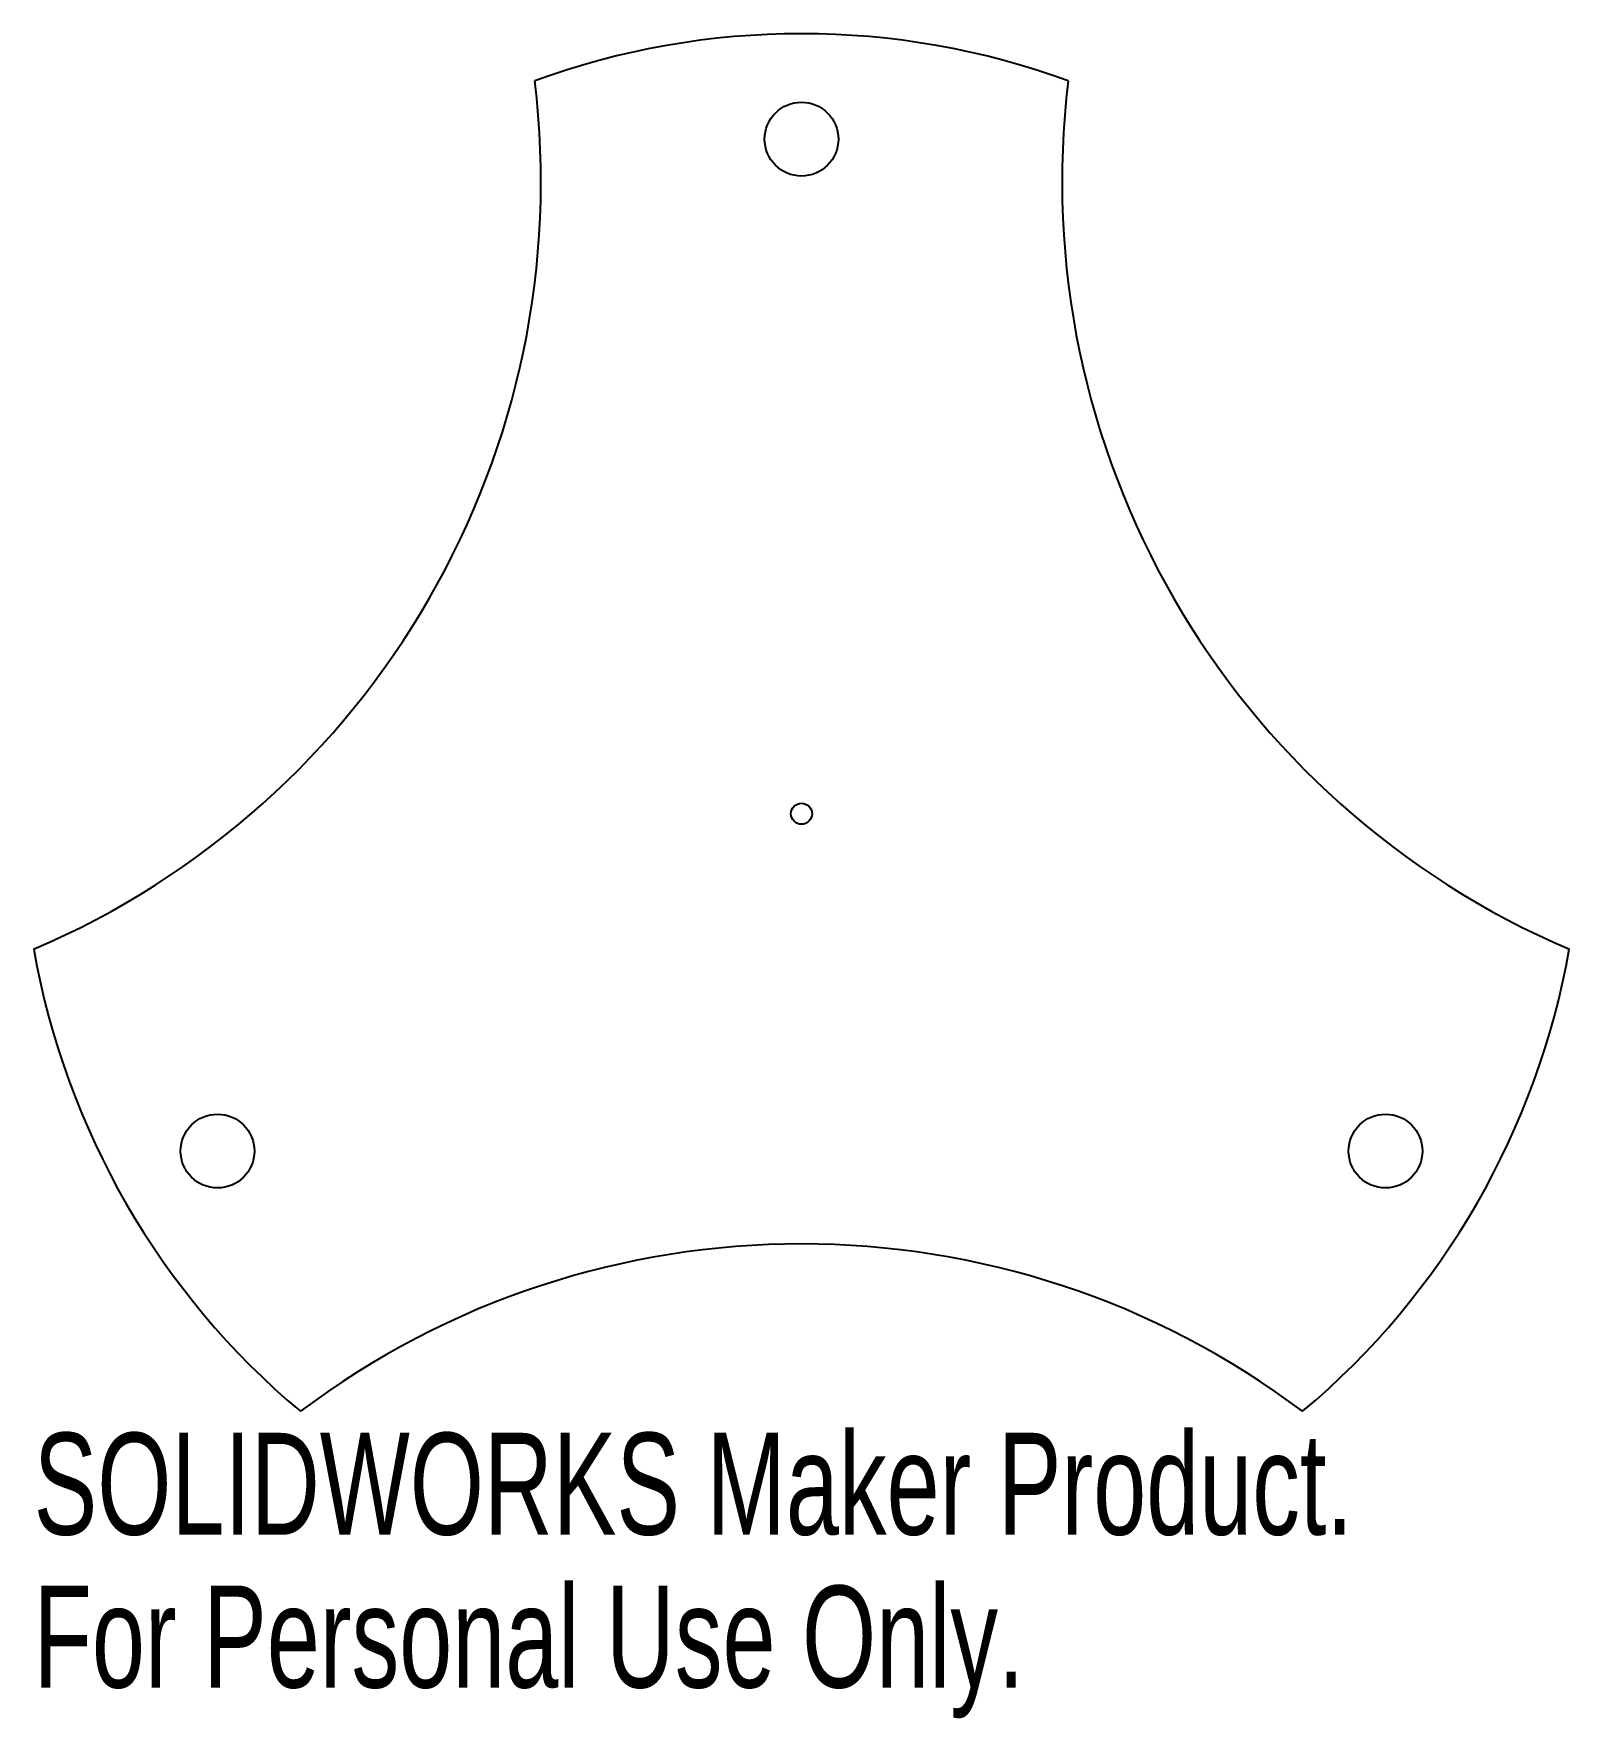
# Model space of a CAD drawing. Header units: millimetres. Extents: x -36.4 to 36.4, y -42.9 to 37.
import ezdxf

# ---------------------------------------------------------------- set-up
doc = ezdxf.new("R2010")
doc.units = ezdxf.units.MM
doc.styles.add('SLDTEXTSTYLE0', font='TXT', dxfattribs={"width": 0.7})

msp = doc.modelspace()

# ---------------------------------------------------------------- linework, layer by layer
at = {"color": 7, "linetype": 'Continuous', "lineweight": 25}
for centre, radius in [((0, 32), 1.75), ((0, 0), 0.5), ((-27.713, -16), 1.75), ((27.713, -16), 1.75)]:
    msp.add_circle(centre, radius, dxfattribs=at)
for centre, radius, start, end in [((0, 0), 37, 70, 110), ((-51.962, 30), 39.595, 293.08278, 6.91722), ((51.962, 30), 39.595, 173.08278, 246.91722), ((0, 0), 37, 190, 230), ((0, 0), 37, 310, 350), ((0, -60), 39.595, 53.08278, 126.91722)]:
    msp.add_arc(centre, radius, start, end, dxfattribs=at)

# ---------------------------------------------------------------- texts
at = {"color": 7, "linetype": 'Continuous', "char_height": 4.83362, "attachment_point": 1, "style": 'SLDTEXTSTYLE0'}
for s, insert in [('SOLIDWORKS Maker Product.', (-36.438, -29.363)), ('For Personal Use Only.', (-36.438, -36.614))]:
    msp.add_mtext(s, dxfattribs=dict(at, insert=insert))

doc.saveas('drawing.dxf')
